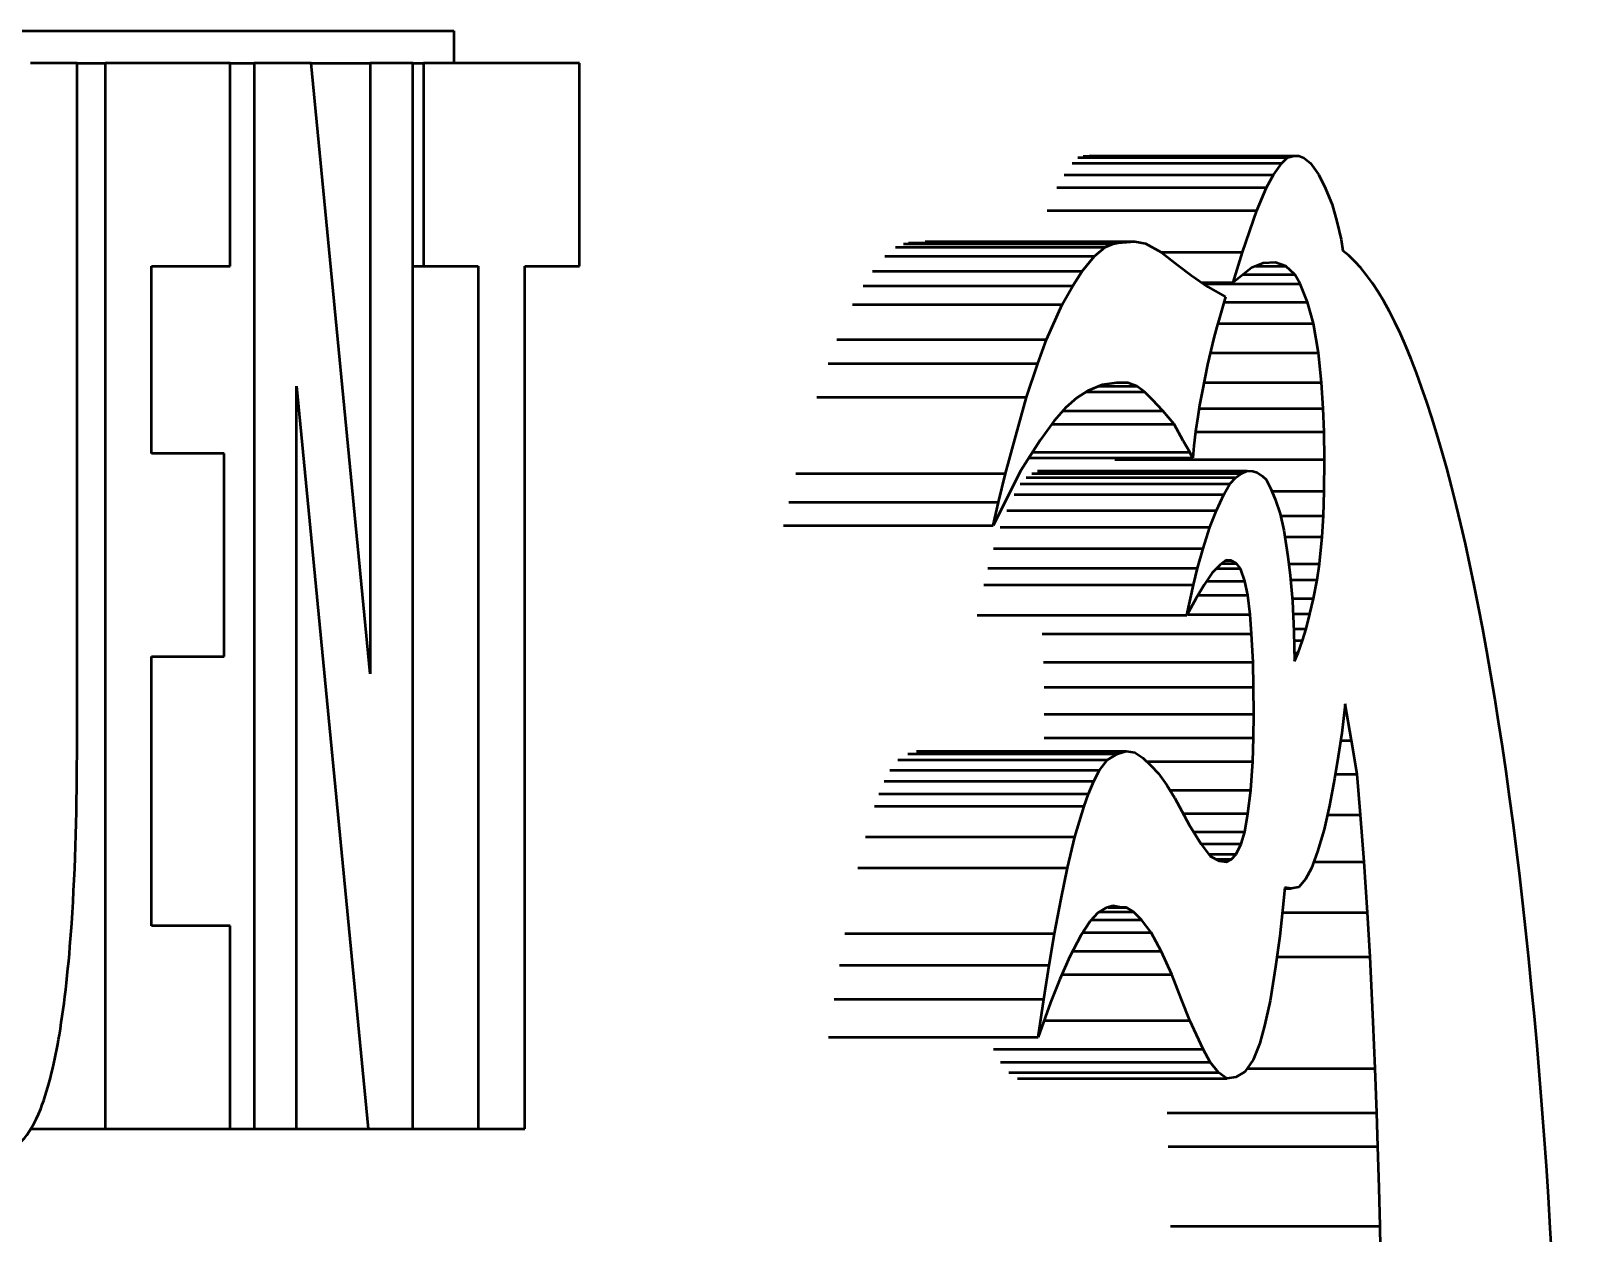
# Model space of a CAD drawing. Header units: inches. Extents: x 15 to 402, y 6 to 258.
# Drawn here: x 215.0621 to 215.5131, y 111.4601 to 111.8132 of the extents above; entities that cross this region are included whole.
import ezdxf

# ---------------------------------------------------------------- set-up
doc = ezdxf.new("R2010")
doc.units = ezdxf.units.IN
doc.header["$LTSCALE"] = 12
doc.header["$MEASUREMENT"] = 0
doc.layers.add('Visible (ANSI)', color=7, linetype='Continuous', lineweight=50)

msp = doc.modelspace()

# ---------------------------------------------------------------- linework, layer by layer
at = {"layer": 'Visible (ANSI)'}
for p, q in [((214.81736, 111.81323), (215.18637, 111.81323)), ((215.18637, 111.81323), (215.18637, 111.80373)), ((215.07572, 111.80373), (215.06206, 111.80373)), ((215.07572, 111.80373), (215.08398, 111.80373)), ((215.07572, 111.60411), (215.07572, 111.80373)), ((215.12071, 111.80373), (215.08398, 111.80373)), ((215.08398, 111.80373), (215.08398, 111.49073)), ((215.12071, 111.80373), (215.12774, 111.80373)), ((215.12071, 111.74412), (215.12071, 111.80373)), ((215.14448, 111.80373), (215.12774, 111.80373)), ((215.12774, 111.80373), (215.12774, 111.49073)), ((215.14448, 111.80373), (215.16183, 111.80373)), ((215.16183, 111.6244), (215.14448, 111.80373)), ((215.17429, 111.80373), (215.16183, 111.80373)), ((215.16183, 111.80373), (215.16183, 111.6244)), ((215.17429, 111.49073), (215.17429, 111.80373)), ((215.17429, 111.80373), (215.17749, 111.80373)), ((215.2233, 111.80373), (215.17749, 111.80373)), ((215.17749, 111.80373), (215.17749, 111.74412)), ((215.2233, 111.74412), (215.2233, 111.80373)), ((215.36796, 111.77431), (215.42951, 111.77431)), ((215.36966, 111.77596), (215.43121, 111.77596)), ((215.37121, 111.77634), (215.43276, 111.77634)), ((215.37298, 111.77647), (215.43453, 111.77647)), ((215.42713, 111.77086), (215.42951, 111.77431)), ((215.42951, 111.77431), (215.43121, 111.77596)), ((215.43121, 111.77596), (215.43276, 111.77634)), ((215.43276, 111.77634), (215.43453, 111.77647)), ((215.43453, 111.77647), (215.43602, 111.77594)), ((215.43602, 111.77594), (215.43798, 111.77438)), ((215.43798, 111.77438), (215.4404, 111.7709)), ((215.36558, 111.77086), (215.42713, 111.77086)), ((215.42506, 111.76722), (215.42713, 111.77086)), ((215.4404, 111.7709), (215.44237, 111.76686)), ((215.36351, 111.76722), (215.42506, 111.76722)), ((215.4222, 111.76047), (215.42506, 111.76722)), ((215.44237, 111.76686), (215.44428, 111.76219)), ((215.36065, 111.76047), (215.4222, 111.76047)), ((215.41799, 111.74817), (215.4222, 111.76047)), ((215.44428, 111.76219), (215.44567, 111.75725)), ((215.44567, 111.75725), (215.44695, 111.75188)), ((215.31846, 111.75068), (215.38001, 111.75068)), ((215.3199, 111.75097), (215.38145, 111.75097)), ((215.32482, 111.75134), (215.38637, 111.75134)), ((215.37767, 111.74962), (215.38001, 111.75068)), ((215.38001, 111.75068), (215.38145, 111.75097)), ((215.38145, 111.75097), (215.38637, 111.75134)), ((215.38637, 111.75134), (215.38947, 111.75079)), ((215.38947, 111.75079), (215.39413, 111.74822)), ((215.44695, 111.75188), (215.4475, 111.74862)), ((215.31296, 111.74704), (215.37451, 111.74704)), ((215.31612, 111.74962), (215.37767, 111.74962)), ((215.37086, 111.74266), (215.37451, 111.74704)), ((215.37451, 111.74704), (215.37767, 111.74962)), ((215.39413, 111.74822), (215.399, 111.74441)), ((215.39418, 111.74817), (215.41799, 111.74817)), ((215.41528, 111.73926), (215.41799, 111.74817)), ((215.09754, 111.68908), (215.09754, 111.74412)), ((215.09754, 111.74412), (215.12071, 111.74412)), ((215.17429, 111.74412), (215.17749, 111.74412)), ((215.17749, 111.74412), (215.19357, 111.74412)), ((215.19357, 111.74412), (215.19357, 111.49073)), ((215.20722, 111.74412), (215.2233, 111.74412)), ((215.20722, 111.49073), (215.20722, 111.74412)), ((215.30931, 111.74266), (215.37086, 111.74266)), ((215.36817, 111.73835), (215.37086, 111.74266)), ((215.399, 111.74441), (215.403, 111.74138)), ((215.42061, 111.74361), (215.41528, 111.73926)), ((215.41823, 111.74167), (215.43332, 111.74167)), ((215.42406, 111.74494), (215.42061, 111.74361)), ((215.42193, 111.74412), (215.43069, 111.74412)), ((215.4277, 111.74521), (215.42406, 111.74494)), ((215.43069, 111.74412), (215.4277, 111.74521)), ((215.43332, 111.74167), (215.43069, 111.74412)), ((215.43494, 111.73888), (215.43332, 111.74167)), ((215.30662, 111.73835), (215.36817, 111.73835)), ((215.36502, 111.73284), (215.36817, 111.73835)), ((215.403, 111.74138), (215.4078, 111.73798)), ((215.406, 111.73926), (215.41528, 111.73926)), ((215.40653, 111.73888), (215.43494, 111.73888)), ((215.4078, 111.73798), (215.41296, 111.73505)), ((215.43711, 111.73349), (215.43494, 111.73888)), ((215.30347, 111.73284), (215.36502, 111.73284)), ((215.36041, 111.72252), (215.36502, 111.73284)), ((215.41296, 111.73505), (215.41199, 111.73163)), ((215.41252, 111.73349), (215.43711, 111.73349)), ((215.43883, 111.72726), (215.43711, 111.73349)), ((215.41119, 111.72896), (215.41044, 111.72629)), ((215.41199, 111.73163), (215.41119, 111.72896)), ((215.41044, 111.72629), (215.4096, 111.72304)), ((215.41071, 111.72726), (215.43883, 111.72726)), ((215.44028, 111.71863), (215.43883, 111.72726)), ((215.29886, 111.72252), (215.36041, 111.72252)), ((215.35787, 111.71553), (215.36041, 111.72252)), ((215.4087, 111.71933), (215.40774, 111.71517)), ((215.4096, 111.72304), (215.4087, 111.71933)), ((215.29631, 111.71553), (215.35787, 111.71553)), ((215.35458, 111.70561), (215.35787, 111.71553)), ((215.40774, 111.71517), (215.4069, 111.71124)), ((215.40854, 111.71863), (215.44028, 111.71863)), ((215.44117, 111.70996), (215.44028, 111.71863)), ((215.4069, 111.71124), (215.40612, 111.7072)), ((215.40665, 111.70996), (215.44117, 111.70996)), ((215.44165, 111.70232), (215.44117, 111.70996)), ((215.1402, 111.49073), (215.1402, 111.70886)), ((215.1402, 111.70886), (215.16117, 111.49073)), ((215.29303, 111.70561), (215.35458, 111.70561)), ((215.35139, 111.69423), (215.35458, 111.70561)), ((215.36938, 111.7054), (215.36614, 111.70261)), ((215.37254, 111.70749), (215.36938, 111.7054)), ((215.37207, 111.70718), (215.38925, 111.70718)), ((215.37681, 111.70923), (215.37254, 111.70749)), ((215.37588, 111.70885), (215.38696, 111.70885)), ((215.38102, 111.70978), (215.37681, 111.70923)), ((215.38427, 111.7098), (215.38102, 111.70978)), ((215.38696, 111.70885), (215.38427, 111.7098)), ((215.38925, 111.70718), (215.38696, 111.70885)), ((215.39155, 111.70481), (215.38925, 111.70718)), ((215.40612, 111.7072), (215.40538, 111.70328)), ((215.36614, 111.70261), (215.36265, 111.69865)), ((215.36523, 111.70159), (215.39464, 111.70159)), ((215.39464, 111.70159), (215.39155, 111.70481)), ((215.39792, 111.69765), (215.39464, 111.70159)), ((215.40538, 111.70328), (215.40485, 111.69983)), ((215.40523, 111.70232), (215.44165, 111.70232)), ((215.44199, 111.69546), (215.44165, 111.70232)), ((215.36265, 111.69865), (215.35853, 111.69303)), ((215.36192, 111.69765), (215.39792, 111.69765)), ((215.40061, 111.69278), (215.39792, 111.69765)), ((215.40485, 111.69983), (215.40423, 111.69558)), ((215.34842, 111.68316), (215.35139, 111.69423)), ((215.35853, 111.69303), (215.3529, 111.68406)), ((215.40255, 111.68946), (215.40061, 111.69278)), ((215.40423, 111.69558), (215.40371, 111.69134)), ((215.40422, 111.69546), (215.44199, 111.69546)), ((215.44206, 111.68732), (215.44199, 111.69546)), ((215.11891, 111.68908), (215.09754, 111.68908)), ((215.11891, 111.62947), (215.11891, 111.68908)), ((215.35524, 111.68778), (215.40326, 111.68778)), ((215.35629, 111.68946), (215.40255, 111.68946)), ((215.38051, 111.68732), (215.44206, 111.68732)), ((215.40326, 111.68778), (215.40255, 111.68946)), ((215.40342, 111.6878), (215.40326, 111.68778)), ((215.40371, 111.69134), (215.40342, 111.6878)), ((215.44202, 111.67803), (215.44206, 111.68732)), ((215.28686, 111.68316), (215.34842, 111.68316)), ((215.3529, 111.68406), (215.34478, 111.66794)), ((215.3463, 111.67479), (215.34842, 111.68316)), ((215.35612, 111.68325), (215.41767, 111.68325)), ((215.35783, 111.68394), (215.41938, 111.68394)), ((215.41602, 111.682), (215.41767, 111.68325)), ((215.41767, 111.68325), (215.41938, 111.68394)), ((215.41938, 111.68394), (215.421, 111.68393)), ((215.421, 111.68393), (215.42233, 111.68346)), ((215.42233, 111.68346), (215.42383, 111.68245)), ((215.35268, 111.68016), (215.41423, 111.68016)), ((215.35447, 111.682), (215.41602, 111.682)), ((215.41249, 111.67707), (215.41423, 111.68016)), ((215.41423, 111.68016), (215.41602, 111.682)), ((215.42383, 111.68245), (215.42493, 111.6814)), ((215.42493, 111.6814), (215.42634, 111.67868)), ((215.42634, 111.67868), (215.42762, 111.67568)), ((215.28474, 111.67479), (215.3463, 111.67479)), ((215.34478, 111.66794), (215.3463, 111.67479)), ((215.35094, 111.67707), (215.41249, 111.67707)), ((215.41032, 111.67238), (215.41249, 111.67707)), ((215.42662, 111.67803), (215.44202, 111.67803)), ((215.42762, 111.67568), (215.42901, 111.6714)), ((215.44181, 111.67077), (215.44202, 111.67803)), ((215.34877, 111.67238), (215.41032, 111.67238)), ((215.40842, 111.66744), (215.41032, 111.67238)), ((215.42901, 111.6714), (215.43012, 111.66655)), ((215.42915, 111.67077), (215.44181, 111.67077)), ((215.44137, 111.66461), (215.44181, 111.67077)), ((215.28323, 111.66794), (215.34478, 111.66794)), ((215.34687, 111.66744), (215.40842, 111.66744)), ((215.40644, 111.6612), (215.40842, 111.66744)), ((215.43012, 111.66655), (215.43132, 111.65887)), ((215.34488, 111.6612), (215.40644, 111.6612)), ((215.4048, 111.65543), (215.40644, 111.6612)), ((215.43043, 111.66461), (215.44137, 111.66461)), ((215.44058, 111.65668), (215.44137, 111.66461)), ((215.41146, 111.65642), (215.40912, 111.65406)), ((215.41315, 111.65774), (215.41146, 111.65642)), ((215.41193, 111.65679), (215.41625, 111.65679)), ((215.41304, 111.65765), (215.4146, 111.65765)), ((215.4146, 111.65765), (215.41315, 111.65774)), ((215.41625, 111.65679), (215.4146, 111.65765)), ((215.41743, 111.65529), (215.41625, 111.65679)), ((215.43132, 111.65887), (215.43199, 111.65328)), ((215.43158, 111.65668), (215.44058, 111.65668)), ((215.43988, 111.65198), (215.44058, 111.65668)), ((215.34325, 111.65543), (215.4048, 111.65543)), ((215.40361, 111.65054), (215.4048, 111.65543)), ((215.40912, 111.65406), (215.40675, 111.65051)), ((215.40749, 111.65161), (215.41864, 111.65161)), ((215.41034, 111.65529), (215.41743, 111.65529)), ((215.41864, 111.65161), (215.41743, 111.65529)), ((215.41952, 111.64752), (215.41864, 111.65161)), ((215.43199, 111.65328), (215.43265, 111.6457)), ((215.43211, 111.65198), (215.43988, 111.65198)), ((215.4388, 111.64651), (215.43988, 111.65198)), ((215.34206, 111.65054), (215.40361, 111.65054)), ((215.40162, 111.64156), (215.40361, 111.65054)), ((215.40675, 111.65051), (215.40435, 111.64656)), ((215.40493, 111.64752), (215.41952, 111.64752)), ((215.42029, 111.64182), (215.41952, 111.64752)), ((215.40435, 111.64656), (215.40169, 111.64157)), ((215.43258, 111.64651), (215.4388, 111.64651)), ((215.43265, 111.6457), (215.43309, 111.63684)), ((215.43781, 111.64198), (215.4388, 111.64651)), ((215.34007, 111.64156), (215.40162, 111.64156)), ((215.40169, 111.64157), (215.40162, 111.64156)), ((215.40183, 111.64182), (215.42029, 111.64182)), ((215.42068, 111.6361), (215.42029, 111.64182)), ((215.43283, 111.64198), (215.43781, 111.64198)), ((215.43672, 111.63762), (215.43781, 111.64198)), ((215.35913, 111.6361), (215.42068, 111.6361)), ((215.42111, 111.6278), (215.42068, 111.6361)), ((215.43305, 111.63762), (215.43672, 111.63762)), ((215.43309, 111.63684), (215.43325, 111.6281)), ((215.43314, 111.6342), (215.43566, 111.6342)), ((215.43431, 111.63056), (215.43566, 111.6342)), ((215.43566, 111.6342), (215.43672, 111.63762)), ((215.09754, 111.62947), (215.11891, 111.62947)), ((215.09754, 111.55034), (215.09754, 111.62947)), ((215.43321, 111.63056), (215.43431, 111.63056)), ((215.43325, 111.6281), (215.43431, 111.63056)), ((215.35956, 111.6278), (215.42111, 111.6278)), ((215.42127, 111.62047), (215.42111, 111.6278)), ((215.35972, 111.62047), (215.42127, 111.62047)), ((215.42132, 111.61254), (215.42127, 111.62047)), ((215.44813, 111.61552), (215.44713, 111.60695)), ((215.44998, 111.60478), (215.44813, 111.61552)), ((215.35977, 111.61254), (215.42132, 111.61254)), ((215.42127, 111.60559), (215.42132, 111.61254)), ((215.44713, 111.60695), (215.44612, 111.60011)), ((215.3223, 111.60169), (215.38385, 111.60169)), ((215.35972, 111.60559), (215.42127, 111.60559)), ((215.38128, 111.6009), (215.38385, 111.60169)), ((215.38385, 111.60169), (215.3864, 111.60128)), ((215.42104, 111.59863), (215.42127, 111.60559)), ((215.44681, 111.60478), (215.44998, 111.60478)), ((215.45162, 111.59488), (215.44998, 111.60478)), ((215.31677, 111.59909), (215.37832, 111.59909)), ((215.31973, 111.6009), (215.38128, 111.6009)), ((215.37595, 111.59613), (215.37832, 111.59909)), ((215.37832, 111.59909), (215.38128, 111.6009)), ((215.3864, 111.60128), (215.38875, 111.59968)), ((215.38875, 111.59968), (215.39106, 111.59747)), ((215.38984, 111.59863), (215.42104, 111.59863)), ((215.39106, 111.59747), (215.39334, 111.59507)), ((215.42047, 111.59017), (215.42104, 111.59863)), ((215.44612, 111.60011), (215.445, 111.59349)), ((215.31275, 111.59283), (215.3743, 111.59283)), ((215.3144, 111.59613), (215.37595, 111.59613)), ((215.37276, 111.58914), (215.3743, 111.59283)), ((215.3743, 111.59283), (215.37595, 111.59613)), ((215.39334, 111.59507), (215.39576, 111.59168)), ((215.445, 111.59349), (215.4435, 111.58575)), ((215.44524, 111.59488), (215.45162, 111.59488)), ((215.45266, 111.58298), (215.45162, 111.59488)), ((215.31121, 111.58914), (215.37276, 111.58914)), ((215.37149, 111.58547), (215.37276, 111.58914)), ((215.39576, 111.59168), (215.39815, 111.5879)), ((215.39672, 111.59017), (215.42047, 111.59017)), ((215.41959, 111.58336), (215.42047, 111.59017)), ((215.30994, 111.58547), (215.37149, 111.58547)), ((215.36879, 111.57654), (215.37149, 111.58547)), ((215.39815, 111.5879), (215.40018, 111.58406)), ((215.40018, 111.58406), (215.40233, 111.58006)), ((215.4435, 111.58575), (215.44193, 111.57865)), ((215.40056, 111.58336), (215.41959, 111.58336)), ((215.40233, 111.58006), (215.40586, 111.57437)), ((215.41864, 111.57793), (215.41959, 111.58336)), ((215.44289, 111.58298), (215.45266, 111.58298)), ((215.45368, 111.56914), (215.45266, 111.58298)), ((215.30724, 111.57654), (215.36879, 111.57654)), ((215.3666, 111.56745), (215.36879, 111.57654)), ((215.40365, 111.57793), (215.41864, 111.57793)), ((215.41758, 111.57447), (215.41864, 111.57793)), ((215.44193, 111.57865), (215.44005, 111.57219)), ((215.40579, 111.57447), (215.41758, 111.57447)), ((215.40586, 111.57437), (215.40845, 111.5708)), ((215.40802, 111.57139), (215.41617, 111.57139)), ((215.40845, 111.5708), (215.41118, 111.56942)), ((215.4148, 111.5699), (215.41617, 111.57139)), ((215.41617, 111.57139), (215.41758, 111.57447)), ((215.44005, 111.57219), (215.43828, 111.56726)), ((215.30505, 111.56745), (215.3666, 111.56745)), ((215.36476, 111.5583), (215.3666, 111.56745)), ((215.41024, 111.5699), (215.4148, 111.5699)), ((215.41118, 111.56942), (215.41332, 111.56919)), ((215.41332, 111.56919), (215.4148, 111.5699)), ((215.43828, 111.56726), (215.43654, 111.56407)), ((215.43896, 111.56914), (215.45368, 111.56914)), ((215.45471, 111.55433), (215.45368, 111.56914)), ((215.43043, 111.56166), (215.42972, 111.55492)), ((215.4304, 111.56135), (215.43227, 111.56135)), ((215.43227, 111.56135), (215.43043, 111.56166)), ((215.43454, 111.56174), (215.43227, 111.56135)), ((215.43654, 111.56407), (215.43454, 111.56174)), ((215.36275, 111.54815), (215.36476, 111.5583)), ((215.3755, 111.55415), (215.3733, 111.55175)), ((215.37367, 111.55215), (215.38836, 111.55215)), ((215.37778, 111.55557), (215.3755, 111.55415)), ((215.37598, 111.55445), (215.38594, 111.55445)), ((215.37994, 111.55623), (215.37778, 111.55557)), ((215.3785, 111.55579), (215.38395, 111.55579)), ((215.37879, 111.55588), (215.38183, 111.55588)), ((215.38183, 111.55588), (215.37994, 111.55623)), ((215.38395, 111.55579), (215.38183, 111.55588)), ((215.38594, 111.55445), (215.38395, 111.55579)), ((215.38836, 111.55215), (215.38594, 111.55445)), ((215.39113, 111.54839), (215.38836, 111.55215)), ((215.42972, 111.55492), (215.42892, 111.54733)), ((215.42966, 111.55433), (215.45471, 111.55433)), ((215.45547, 111.54122), (215.45471, 111.55433)), ((215.12071, 111.55034), (215.09754, 111.55034)), ((215.12071, 111.49073), (215.12071, 111.55034)), ((215.3012, 111.54815), (215.36275, 111.54815)), ((215.36119, 111.53881), (215.36275, 111.54815)), ((215.37051, 111.54756), (215.36726, 111.54133)), ((215.3733, 111.55175), (215.37051, 111.54756)), ((215.37106, 111.54839), (215.39113, 111.54839)), ((215.39412, 111.54291), (215.39113, 111.54839)), ((215.42892, 111.54733), (215.42768, 111.53832)), ((215.29964, 111.53881), (215.36119, 111.53881)), ((215.35964, 111.52885), (215.36119, 111.53881)), ((215.36726, 111.54133), (215.36433, 111.53474)), ((215.36808, 111.54291), (215.39412, 111.54291)), ((215.3972, 111.53609), (215.39412, 111.54291)), ((215.42808, 111.54122), (215.45547, 111.54122)), ((215.45634, 111.52221), (215.45547, 111.54122)), ((215.36433, 111.53474), (215.36164, 111.52781)), ((215.36493, 111.53609), (215.3972, 111.53609)), ((215.40012, 111.52877), (215.3972, 111.53609)), ((215.42768, 111.53832), (215.42608, 111.52839)), ((215.29809, 111.52885), (215.35964, 111.52885)), ((215.35798, 111.51763), (215.35964, 111.52885)), ((215.36164, 111.52781), (215.35798, 111.51763)), ((215.40248, 111.52259), (215.40012, 111.52877)), ((215.42608, 111.52839), (215.4245, 111.52102)), ((215.35976, 111.52259), (215.40248, 111.52259)), ((215.40643, 111.51415), (215.40248, 111.52259)), ((215.4245, 111.52102), (215.42306, 111.5159)), ((215.45695, 111.50849), (215.45634, 111.52221)), ((215.29643, 111.51763), (215.35798, 111.51763)), ((215.34488, 111.51415), (215.40643, 111.51415)), ((215.40851, 111.51034), (215.40643, 111.51415)), ((215.42306, 111.5159), (215.42108, 111.51101)), ((215.34696, 111.51034), (215.40851, 111.51034)), ((215.34939, 111.50735), (215.41094, 111.50735)), ((215.41094, 111.50735), (215.40851, 111.51034)), ((215.41342, 111.50555), (215.41094, 111.50735)), ((215.41872, 111.50748), (215.41606, 111.50589)), ((215.42108, 111.51101), (215.41872, 111.50748)), ((215.41939, 111.50849), (215.45695, 111.50849)), ((215.45745, 111.4955), (215.45695, 111.50849)), ((215.35187, 111.50555), (215.41342, 111.50555)), ((215.41606, 111.50589), (215.41342, 111.50555)), ((215.39589, 111.4955), (215.45745, 111.4955)), ((215.45776, 111.48558), (215.45745, 111.4955)), ((215.06216, 111.49073), (215.08398, 111.49073)), ((215.08398, 111.49073), (215.12071, 111.49073)), ((215.12071, 111.49073), (215.12774, 111.49073)), ((215.12774, 111.49073), (215.1402, 111.49073)), ((215.1402, 111.49073), (215.16117, 111.49073)), ((215.16117, 111.49073), (215.17429, 111.49073)), ((215.17429, 111.49073), (215.19357, 111.49073)), ((215.19357, 111.49073), (215.20722, 111.49073)), ((215.3962, 111.48558), (215.45776, 111.48558)), ((215.4581, 111.47348), (215.45776, 111.48558)), ((215.45838, 111.46221), (215.4581, 111.47348)), ((215.39683, 111.46221), (215.45838, 111.46221)), ((215.45867, 111.44816), (215.45838, 111.46221))]:
    msp.add_line(p, q, dxfattribs=at)
msp.add_ellipse((215.43781, 111.32284), major_axis=(0, 0.42942), ratio=0.173648, start_param=3.234188, end_param=6.152982, dxfattribs=at)
msp.add_open_spline([(215.05295, 111.48413), (215.05515, 111.48413), (215.05738, 111.48502), (215.06143, 111.48922), (215.06329, 111.49222), (215.06755, 111.50305), (215.06928, 111.51098), (215.07212, 111.52784), (215.07332, 111.53881), (215.0753, 111.56785), (215.07572, 111.58611), (215.07572, 111.60411)], degree=3, knots=[-0.4336045, -0.4336045, -0.4336045, -0.4336045, -0.370674, -0.370674, -0.3160228, -0.3160228, -0.237534, -0.237534, -0.1371417, -0.1371417, 0, 0, 0, 0], dxfattribs=at)

doc.saveas('drawing.dxf')
